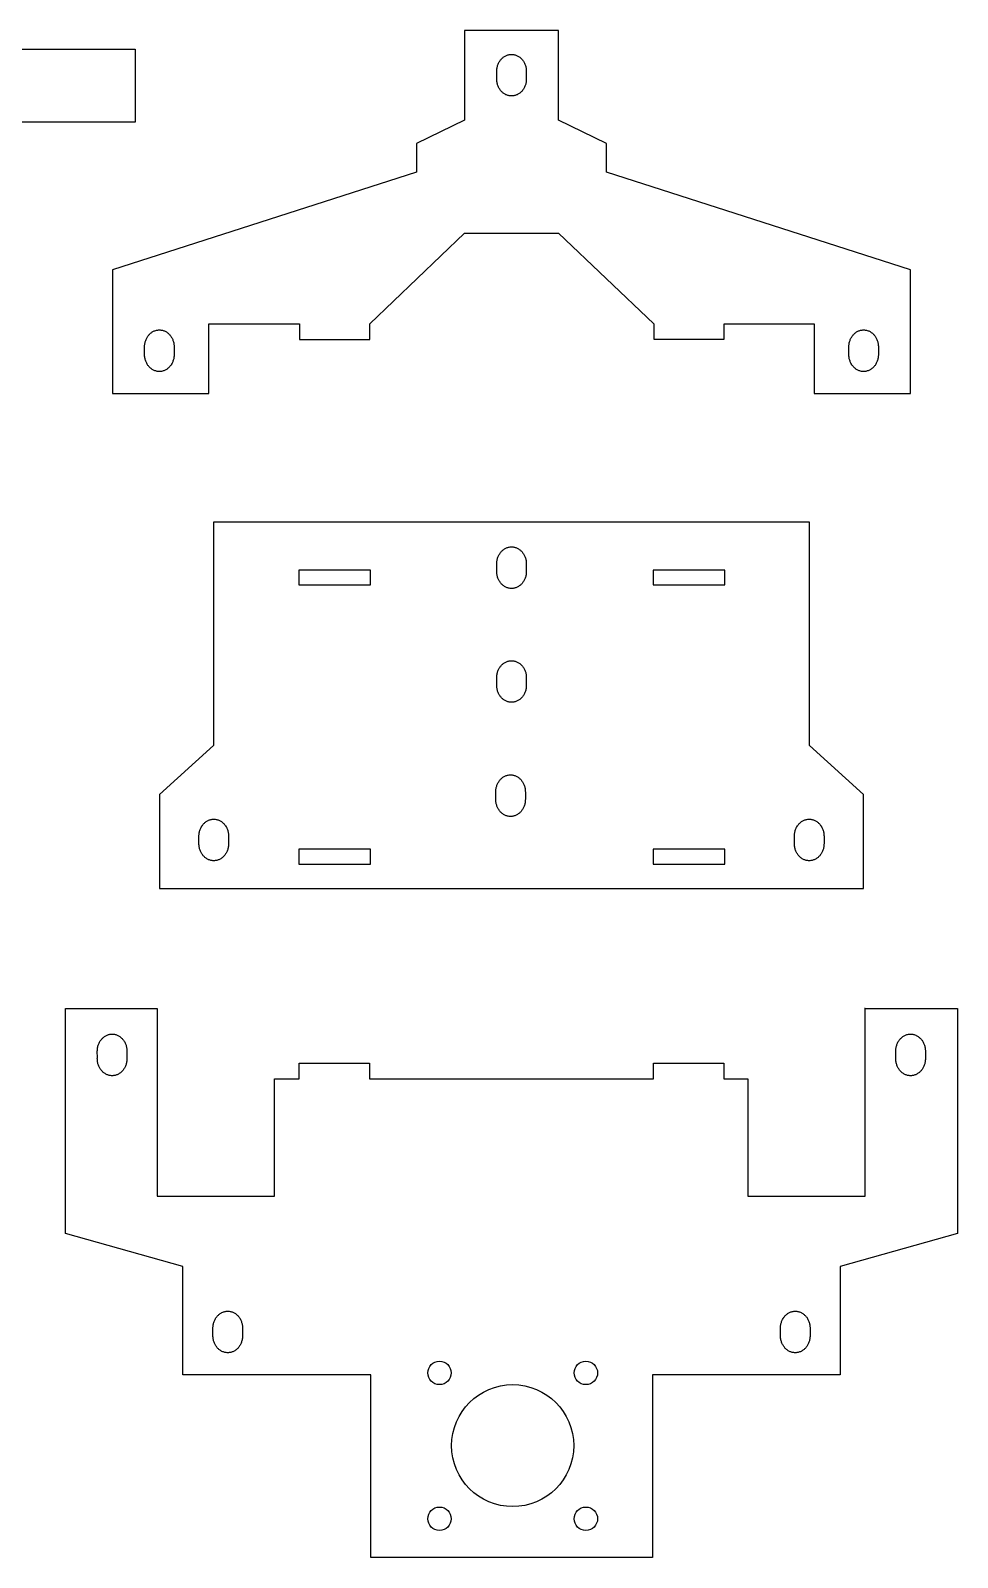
# Model space of a CAD drawing. Header units: millimetres. Extents: x 371 to 779, y 301 to 626.
# Drawn here: x 581.2 to 778.7, y 301 to 626.5 of the extents above; entities that cross this region are included whole.
import ezdxf

# ---------------------------------------------------------------- set-up
doc = ezdxf.new("R2010")
doc.units = ezdxf.units.MM
doc.header["$MEASUREMENT"] = 0
doc.layers.get('0').update_dxf_attribs({"linetype": 'CONTINUOUS'})
doc.layers.add('CAMADA_1', color=7, linetype='CONTINUOUS')

msp = doc.modelspace()

# ---------------------------------------------------------------- linework, layer by layer
msp.add_line((620.17, 521.73), (620.17, 494.5))
msp.add_lwpolyline([(523.5, 622.5), (603.5, 622.5), (603.5, 607), (523.5, 607)], close=True)
for centre, radius in [((668.32, 340.35), 2.5), ((699.5, 340.35), 2.5), ((683.91, 324.85), 13), ((668.32, 309.26), 2.5), ((699.5, 309.26), 2.5)]:
    msp.add_circle(centre, radius)
at = {"layer": 'CAMADA_1'}
for points in [[(748.17, 556.53), (748.17, 549.11), (768.67, 549.11), (768.67, 575.46), (768.67, 575.46), (703.93, 596.28), (703.92, 596.28), (703.92, 602.4), (693.67, 607.39), (693.67, 626.5), (673.67, 626.5), (673.67, 607.41), (663.42, 602.4), (663.42, 596.28), (663.41, 596.28), (598.67, 575.46), (598.67, 575.46), (598.67, 549.11), (619.17, 549.11), (619.17, 553.46), (619.17, 563.95), (638.47, 563.95), (638.47, 560.66), (653.47, 560.66), (653.47, 563.95), (673.67, 583.3), (693.67, 583.3), (713.97, 563.95), (713.97, 560.69), (728.97, 560.69), (728.97, 563.95), (748.17, 563.95)], [(680.52, 616.34), (680.52, 617.78), (680.52, 617.97), (680.54, 618.16), (680.56, 618.34), (680.58, 618.52), (680.62, 618.69), (680.66, 618.86), (680.71, 619.03), (680.77, 619.2), (680.83, 619.36), (680.9, 619.52), (680.98, 619.67), (681.06, 619.82), (681.15, 619.96), (681.24, 620.09), (681.34, 620.23), (681.44, 620.35), (681.55, 620.47), (681.67, 620.59), (681.79, 620.69), (681.91, 620.8), (682.04, 620.89), (682.17, 620.98), (682.3, 621.06), (682.44, 621.13), (682.59, 621.2), (682.73, 621.25), (682.88, 621.3), (683.04, 621.34), (683.19, 621.37), (683.35, 621.4), (683.51, 621.41), (683.67, 621.42), (683.83, 621.41), (683.99, 621.4), (684.15, 621.37), (684.31, 621.34), (684.46, 621.3), (684.61, 621.25), (684.75, 621.2), (684.9, 621.13), (685.04, 621.06), (685.17, 620.98), (685.3, 620.89), (685.43, 620.8), (685.55, 620.69), (685.67, 620.59), (685.79, 620.47), (685.9, 620.35), (686, 620.23), (686.1, 620.09), (686.19, 619.96), (686.28, 619.82), (686.36, 619.67), (686.44, 619.52), (686.51, 619.36), (686.57, 619.2), (686.63, 619.03), (686.68, 618.86), (686.72, 618.69), (686.76, 618.52), (686.78, 618.34), (686.8, 618.16), (686.82, 617.97), (686.82, 617.78), (686.82, 616.22), (686.82, 616.18), (686.82, 615.99), (686.8, 615.81), (686.78, 615.63), (686.76, 615.45), (686.72, 615.27), (686.68, 615.1), (686.63, 614.93), (686.57, 614.77), (686.51, 614.61), (686.44, 614.45), (686.36, 614.3), (686.28, 614.15), (686.19, 614.01), (686.1, 613.87), (686, 613.74), (685.9, 613.61), (685.79, 613.49), (685.67, 613.38), (685.55, 613.27), (685.43, 613.17), (685.3, 613.08), (685.17, 612.99), (685.04, 612.91), (684.9, 612.83), (684.75, 612.77), (684.61, 612.71), (684.46, 612.66), (684.31, 612.62), (684.15, 612.59), (683.99, 612.57), (683.83, 612.55), (683.67, 612.55), (683.51, 612.55), (683.35, 612.57), (683.19, 612.59), (683.04, 612.62), (682.88, 612.66), (682.73, 612.71), (682.59, 612.77), (682.44, 612.83), (682.3, 612.91), (682.17, 612.99), (682.04, 613.08), (681.91, 613.17), (681.79, 613.27), (681.67, 613.38), (681.55, 613.49), (681.44, 613.61), (681.34, 613.74), (681.24, 613.87), (681.15, 614.01), (681.06, 614.15), (680.98, 614.3), (680.9, 614.45), (680.83, 614.61), (680.77, 614.77), (680.71, 614.93), (680.66, 615.1), (680.62, 615.27), (680.58, 615.45), (680.56, 615.63), (680.54, 615.81), (680.52, 615.99), (680.52, 616.18)], [(605.49, 557.61), (605.49, 559.05), (605.49, 559.23), (605.5, 559.42), (605.52, 559.6), (605.55, 559.78), (605.58, 559.96), (605.63, 560.13), (605.68, 560.3), (605.73, 560.46), (605.8, 560.62), (605.87, 560.78), (605.94, 560.93), (606.02, 561.08), (606.11, 561.22), (606.2, 561.36), (606.3, 561.49), (606.41, 561.62), (606.52, 561.74), (606.63, 561.85), (606.75, 561.96), (606.87, 562.06), (607, 562.15), (607.13, 562.24), (607.27, 562.32), (607.41, 562.39), (607.55, 562.46), (607.7, 562.52), (607.85, 562.56), (608, 562.61), (608.16, 562.64), (608.31, 562.66), (608.47, 562.67), (608.64, 562.68), (608.8, 562.67), (608.96, 562.66), (609.12, 562.64), (609.27, 562.61), (609.42, 562.56), (609.57, 562.52), (609.72, 562.46), (609.86, 562.39), (610, 562.32), (610.14, 562.24), (610.27, 562.15), (610.4, 562.06), (610.52, 561.96), (610.64, 561.85), (610.75, 561.74), (610.86, 561.62), (610.97, 561.49), (611.07, 561.36), (611.16, 561.22), (611.25, 561.08), (611.33, 560.93), (611.41, 560.78), (611.48, 560.62), (611.54, 560.46), (611.59, 560.3), (611.64, 560.13), (611.69, 559.96), (611.72, 559.78), (611.75, 559.6), (611.77, 559.42), (611.78, 559.23), (611.79, 559.05), (611.79, 557.48), (611.79, 557.44), (611.78, 557.26), (611.77, 557.07), (611.75, 556.89), (611.72, 556.71), (611.69, 556.54), (611.64, 556.36), (611.59, 556.2), (611.54, 556.03), (611.48, 555.87), (611.41, 555.71), (611.33, 555.56), (611.25, 555.41), (611.16, 555.27), (611.07, 555.13), (610.97, 555), (610.86, 554.88), (610.75, 554.76), (610.64, 554.64), (610.52, 554.53), (610.4, 554.43), (610.27, 554.34), (610.14, 554.25), (610, 554.17), (609.86, 554.1), (609.72, 554.03), (609.57, 553.98), (609.42, 553.93), (609.27, 553.89), (609.12, 553.85), (608.96, 553.83), (608.8, 553.82), (608.64, 553.81), (608.47, 553.82), (608.31, 553.83), (608.16, 553.85), (608, 553.89), (607.85, 553.93), (607.7, 553.98), (607.55, 554.03), (607.41, 554.1), (607.27, 554.17), (607.13, 554.25), (607, 554.34), (606.87, 554.43), (606.75, 554.53), (606.63, 554.64), (606.52, 554.76), (606.41, 554.88), (606.3, 555), (606.2, 555.13), (606.11, 555.27), (606.02, 555.41), (605.94, 555.56), (605.87, 555.71), (605.8, 555.87), (605.73, 556.03), (605.68, 556.2), (605.63, 556.36), (605.58, 556.54), (605.55, 556.71), (605.52, 556.89), (605.5, 557.07), (605.49, 557.26), (605.49, 557.44)], [(755.53, 557.61), (755.53, 559.05), (755.53, 559.23), (755.55, 559.42), (755.57, 559.6), (755.59, 559.78), (755.63, 559.96), (755.67, 560.13), (755.72, 560.3), (755.78, 560.46), (755.84, 560.62), (755.91, 560.78), (755.99, 560.93), (756.07, 561.08), (756.16, 561.22), (756.25, 561.36), (756.35, 561.49), (756.45, 561.62), (756.56, 561.74), (756.68, 561.85), (756.79, 561.96), (756.92, 562.06), (757.05, 562.15), (757.18, 562.24), (757.31, 562.32), (757.45, 562.39), (757.6, 562.46), (757.74, 562.52), (757.89, 562.56), (758.04, 562.61), (758.2, 562.64), (758.36, 562.66), (758.52, 562.67), (758.68, 562.68), (758.84, 562.67), (759, 562.66), (759.16, 562.64), (759.31, 562.61), (759.47, 562.56), (759.62, 562.52), (759.76, 562.46), (759.91, 562.39), (760.05, 562.32), (760.18, 562.24), (760.31, 562.15), (760.44, 562.06), (760.56, 561.96), (760.68, 561.85), (760.8, 561.74), (760.91, 561.62), (761.01, 561.49), (761.11, 561.36), (761.2, 561.22), (761.29, 561.08), (761.37, 560.93), (761.45, 560.78), (761.52, 560.62), (761.58, 560.46), (761.64, 560.3), (761.69, 560.13), (761.73, 559.96), (761.77, 559.78), (761.79, 559.6), (761.81, 559.42), (761.83, 559.23), (761.83, 559.05), (761.83, 557.48), (761.83, 557.44), (761.83, 557.26), (761.81, 557.07), (761.79, 556.89), (761.77, 556.71), (761.73, 556.54), (761.69, 556.36), (761.64, 556.2), (761.58, 556.03), (761.52, 555.87), (761.45, 555.71), (761.37, 555.56), (761.29, 555.41), (761.2, 555.27), (761.11, 555.13), (761.01, 555), (760.91, 554.88), (760.8, 554.76), (760.68, 554.64), (760.56, 554.53), (760.44, 554.43), (760.31, 554.34), (760.18, 554.25), (760.05, 554.17), (759.91, 554.1), (759.76, 554.03), (759.62, 553.98), (759.47, 553.93), (759.31, 553.89), (759.16, 553.85), (759, 553.83), (758.84, 553.82), (758.68, 553.81), (758.52, 553.82), (758.36, 553.83), (758.2, 553.85), (758.04, 553.89), (757.89, 553.93), (757.74, 553.98), (757.6, 554.03), (757.45, 554.1), (757.31, 554.17), (757.18, 554.25), (757.05, 554.34), (756.92, 554.43), (756.79, 554.53), (756.68, 554.64), (756.56, 554.76), (756.45, 554.88), (756.35, 555), (756.25, 555.13), (756.16, 555.27), (756.07, 555.41), (755.99, 555.56), (755.91, 555.71), (755.84, 555.87), (755.78, 556.03), (755.72, 556.2), (755.67, 556.36), (755.63, 556.54), (755.59, 556.71), (755.57, 556.89), (755.55, 557.07), (755.53, 557.26), (755.53, 557.44)], [(656.05, 443.61), (711.05, 443.61), (758.67, 443.61), (758.67, 463.64), (747.17, 474.12), (747.17, 521.73), (620.17, 521.73), (620.17, 474.12), (608.67, 463.64), (608.67, 453.64), (608.67, 453.63), (608.67, 443.61)], [(680.52, 511.36), (680.52, 512.81), (680.52, 512.99), (680.54, 513.18), (680.56, 513.36), (680.58, 513.54), (680.62, 513.71), (680.66, 513.89), (680.71, 514.05), (680.77, 514.22), (680.83, 514.38), (680.9, 514.54), (680.98, 514.69), (681.06, 514.84), (681.15, 514.98), (681.24, 515.12), (681.34, 515.25), (681.44, 515.37), (681.55, 515.49), (681.67, 515.61), (681.79, 515.72), (681.91, 515.82), (682.04, 515.91), (682.17, 516), (682.3, 516.08), (682.44, 516.15), (682.59, 516.22), (682.73, 516.27), (682.88, 516.32), (683.04, 516.36), (683.19, 516.4), (683.35, 516.42), (683.51, 516.43), (683.67, 516.44), (683.83, 516.43), (683.99, 516.42), (684.15, 516.4), (684.31, 516.36), (684.46, 516.32), (684.61, 516.27), (684.75, 516.22), (684.9, 516.15), (685.04, 516.08), (685.17, 516), (685.3, 515.91), (685.43, 515.82), (685.55, 515.72), (685.67, 515.61), (685.79, 515.49), (685.9, 515.37), (686, 515.25), (686.1, 515.12), (686.19, 514.98), (686.28, 514.84), (686.36, 514.69), (686.44, 514.54), (686.51, 514.38), (686.57, 514.22), (686.63, 514.05), (686.68, 513.89), (686.72, 513.71), (686.76, 513.54), (686.78, 513.36), (686.8, 513.18), (686.82, 512.99), (686.82, 512.81), (686.82, 511.24), (686.82, 511.2), (686.82, 511.02), (686.8, 510.83), (686.78, 510.65), (686.76, 510.47), (686.72, 510.29), (686.68, 510.12), (686.63, 509.95), (686.57, 509.79), (686.51, 509.63), (686.44, 509.47), (686.36, 509.32), (686.28, 509.17), (686.19, 509.03), (686.1, 508.89), (686, 508.76), (685.9, 508.63), (685.79, 508.51), (685.67, 508.4), (685.55, 508.29), (685.43, 508.19), (685.3, 508.1), (685.17, 508.01), (685.04, 507.93), (684.9, 507.86), (684.75, 507.79), (684.61, 507.73), (684.46, 507.68), (684.31, 507.64), (684.15, 507.61), (683.99, 507.59), (683.83, 507.58), (683.67, 507.57), (683.51, 507.58), (683.35, 507.59), (683.19, 507.61), (683.04, 507.64), (682.88, 507.68), (682.73, 507.73), (682.59, 507.79), (682.44, 507.86), (682.3, 507.93), (682.17, 508.01), (682.04, 508.1), (681.91, 508.19), (681.79, 508.29), (681.67, 508.4), (681.55, 508.51), (681.44, 508.63), (681.34, 508.76), (681.24, 508.89), (681.15, 509.03), (681.06, 509.17), (680.98, 509.32), (680.9, 509.47), (680.83, 509.63), (680.77, 509.79), (680.71, 509.95), (680.66, 510.12), (680.62, 510.29), (680.58, 510.47), (680.56, 510.65), (680.54, 510.83), (680.52, 511.02), (680.52, 511.2)], [(638.32, 508.32), (653.62, 508.32), (653.62, 511.5), (638.32, 511.5)], [(713.82, 508.32), (729.12, 508.32), (729.12, 511.5), (713.82, 511.5)], [(680.52, 487.1), (680.52, 488.54), (680.52, 488.73), (680.54, 488.91), (680.56, 489.1), (680.58, 489.27), (680.62, 489.45), (680.66, 489.62), (680.71, 489.79), (680.77, 489.96), (680.83, 490.12), (680.9, 490.27), (680.98, 490.43), (681.06, 490.57), (681.15, 490.72), (681.24, 490.85), (681.34, 490.98), (681.44, 491.11), (681.55, 491.23), (681.67, 491.35), (681.79, 491.45), (681.91, 491.55), (682.04, 491.65), (682.17, 491.74), (682.3, 491.82), (682.44, 491.89), (682.59, 491.95), (682.73, 492.01), (682.88, 492.06), (683.04, 492.1), (683.19, 492.13), (683.35, 492.16), (683.51, 492.17), (683.67, 492.17), (683.83, 492.17), (683.99, 492.16), (684.15, 492.13), (684.31, 492.1), (684.46, 492.06), (684.61, 492.01), (684.75, 491.95), (684.9, 491.89), (685.04, 491.82), (685.17, 491.74), (685.3, 491.65), (685.43, 491.55), (685.55, 491.45), (685.67, 491.35), (685.79, 491.23), (685.9, 491.11), (686, 490.98), (686.1, 490.85), (686.19, 490.72), (686.28, 490.57), (686.36, 490.43), (686.44, 490.27), (686.51, 490.12), (686.57, 489.96), (686.63, 489.79), (686.68, 489.62), (686.72, 489.45), (686.76, 489.27), (686.78, 489.1), (686.8, 488.91), (686.82, 488.73), (686.82, 488.54), (686.82, 486.98), (686.82, 486.94), (686.82, 486.75), (686.8, 486.57), (686.78, 486.39), (686.76, 486.21), (686.72, 486.03), (686.68, 485.86), (686.63, 485.69), (686.57, 485.53), (686.51, 485.36), (686.44, 485.21), (686.36, 485.06), (686.28, 484.91), (686.19, 484.77), (686.1, 484.63), (686, 484.5), (685.9, 484.37), (685.79, 484.25), (685.67, 484.14), (685.55, 484.03), (685.43, 483.93), (685.3, 483.83), (685.17, 483.75), (685.04, 483.67), (684.9, 483.59), (684.75, 483.53), (684.61, 483.47), (684.46, 483.42), (684.31, 483.38), (684.15, 483.35), (683.99, 483.33), (683.83, 483.31), (683.67, 483.31), (683.51, 483.31), (683.35, 483.33), (683.19, 483.35), (683.04, 483.38), (682.88, 483.42), (682.73, 483.47), (682.59, 483.53), (682.44, 483.59), (682.3, 483.67), (682.17, 483.75), (682.04, 483.83), (681.91, 483.93), (681.79, 484.03), (681.67, 484.14), (681.55, 484.25), (681.44, 484.37), (681.34, 484.5), (681.24, 484.63), (681.15, 484.77), (681.06, 484.91), (680.98, 485.06), (680.9, 485.21), (680.83, 485.36), (680.77, 485.53), (680.71, 485.69), (680.66, 485.86), (680.62, 486.03), (680.58, 486.21), (680.56, 486.39), (680.54, 486.57), (680.52, 486.75), (680.52, 486.94)], [(680.31, 462.76), (680.31, 464.21), (680.31, 464.39), (680.32, 464.58), (680.34, 464.76), (680.37, 464.94), (680.41, 465.11), (680.45, 465.29), (680.5, 465.45), (680.56, 465.62), (680.62, 465.78), (680.69, 465.94), (680.76, 466.09), (680.85, 466.24), (680.93, 466.38), (681.03, 466.52), (681.13, 466.65), (681.23, 466.77), (681.34, 466.89), (681.45, 467.01), (681.57, 467.12), (681.7, 467.22), (681.82, 467.31), (681.96, 467.4), (682.09, 467.48), (682.23, 467.55), (682.37, 467.62), (682.52, 467.67), (682.67, 467.72), (682.82, 467.76), (682.98, 467.8), (683.14, 467.82), (683.3, 467.83), (683.46, 467.84), (683.62, 467.83), (683.78, 467.82), (683.94, 467.8), (684.09, 467.76), (684.24, 467.72), (684.39, 467.67), (684.54, 467.62), (684.68, 467.55), (684.82, 467.48), (684.96, 467.4), (685.09, 467.31), (685.22, 467.22), (685.34, 467.12), (685.46, 467.01), (685.58, 466.89), (685.69, 466.77), (685.79, 466.65), (685.89, 466.52), (685.98, 466.38), (686.07, 466.24), (686.15, 466.09), (686.23, 465.94), (686.3, 465.78), (686.36, 465.62), (686.42, 465.45), (686.47, 465.29), (686.51, 465.11), (686.54, 464.94), (686.57, 464.76), (686.59, 464.58), (686.6, 464.39), (686.61, 464.21), (686.61, 462.64), (686.61, 462.6), (686.6, 462.42), (686.59, 462.23), (686.57, 462.05), (686.54, 461.87), (686.51, 461.69), (686.47, 461.52), (686.42, 461.35), (686.36, 461.19), (686.3, 461.03), (686.23, 460.87), (686.15, 460.72), (686.07, 460.57), (685.98, 460.43), (685.89, 460.29), (685.79, 460.16), (685.69, 460.03), (685.58, 459.91), (685.46, 459.8), (685.34, 459.69), (685.22, 459.59), (685.09, 459.5), (684.96, 459.41), (684.82, 459.33), (684.68, 459.26), (684.54, 459.19), (684.39, 459.13), (684.24, 459.09), (684.09, 459.04), (683.94, 459.01), (683.78, 458.99), (683.62, 458.98), (683.46, 458.97), (683.3, 458.98), (683.14, 458.99), (682.98, 459.01), (682.82, 459.04), (682.67, 459.09), (682.52, 459.13), (682.37, 459.19), (682.23, 459.26), (682.09, 459.33), (681.96, 459.41), (681.82, 459.5), (681.7, 459.59), (681.57, 459.69), (681.45, 459.8), (681.34, 459.91), (681.23, 460.03), (681.13, 460.16), (681.03, 460.29), (680.93, 460.43), (680.85, 460.57), (680.76, 460.72), (680.69, 460.87), (680.62, 461.03), (680.56, 461.19), (680.5, 461.35), (680.45, 461.52), (680.41, 461.69), (680.37, 461.87), (680.34, 462.05), (680.32, 462.23), (680.31, 462.42), (680.31, 462.6)], [(617.08, 453.32), (617.08, 454.76), (617.08, 454.95), (617.09, 455.14), (617.11, 455.32), (617.14, 455.5), (617.18, 455.67), (617.22, 455.84), (617.27, 456.01), (617.32, 456.18), (617.39, 456.34), (617.46, 456.5), (617.53, 456.65), (617.61, 456.79), (617.7, 456.94), (617.8, 457.07), (617.9, 457.21), (618, 457.33), (618.11, 457.45), (618.22, 457.57), (618.34, 457.67), (618.47, 457.78), (618.59, 457.87), (618.73, 457.96), (618.86, 458.04), (619, 458.11), (619.14, 458.18), (619.29, 458.23), (619.44, 458.28), (619.59, 458.32), (619.75, 458.35), (619.9, 458.38), (620.06, 458.39), (620.23, 458.4), (620.39, 458.39), (620.55, 458.38), (620.71, 458.35), (620.86, 458.32), (621.01, 458.28), (621.16, 458.23), (621.31, 458.18), (621.45, 458.11), (621.59, 458.04), (621.73, 457.96), (621.86, 457.87), (621.99, 457.78), (622.11, 457.67), (622.23, 457.57), (622.34, 457.45), (622.45, 457.33), (622.56, 457.21), (622.66, 457.07), (622.75, 456.94), (622.84, 456.79), (622.92, 456.65), (623, 456.5), (623.07, 456.34), (623.13, 456.18), (623.19, 456.01), (623.24, 455.84), (623.28, 455.67), (623.31, 455.5), (623.34, 455.32), (623.36, 455.14), (623.37, 454.95), (623.38, 454.76), (623.38, 453.2), (623.38, 453.16), (623.37, 452.97), (623.36, 452.79), (623.34, 452.61), (623.31, 452.43), (623.28, 452.25), (623.24, 452.08), (623.19, 451.91), (623.13, 451.75), (623.07, 451.59), (623, 451.43), (622.92, 451.28), (622.84, 451.13), (622.75, 450.99), (622.66, 450.85), (622.56, 450.72), (622.45, 450.59), (622.34, 450.47), (622.23, 450.36), (622.11, 450.25), (621.99, 450.15), (621.86, 450.05), (621.73, 449.97), (621.59, 449.89), (621.45, 449.81), (621.31, 449.75), (621.16, 449.69), (621.01, 449.64), (620.86, 449.6), (620.71, 449.57), (620.55, 449.55), (620.39, 449.53), (620.23, 449.53), (620.06, 449.53), (619.9, 449.55), (619.75, 449.57), (619.59, 449.6), (619.44, 449.64), (619.29, 449.69), (619.14, 449.75), (619, 449.81), (618.86, 449.89), (618.73, 449.97), (618.59, 450.05), (618.47, 450.15), (618.34, 450.25), (618.22, 450.36), (618.11, 450.47), (618, 450.59), (617.9, 450.72), (617.8, 450.85), (617.7, 450.99), (617.61, 451.13), (617.53, 451.28), (617.46, 451.43), (617.39, 451.59), (617.32, 451.75), (617.27, 451.91), (617.22, 452.08), (617.18, 452.25), (617.14, 452.43), (617.11, 452.61), (617.09, 452.79), (617.08, 452.97), (617.08, 453.16)], [(617.08, 453.32), (617.08, 454.76), (617.08, 454.95), (617.09, 455.14), (617.11, 455.32), (617.14, 455.5), (617.18, 455.67), (617.22, 455.84), (617.27, 456.01), (617.32, 456.18), (617.39, 456.34), (617.46, 456.5), (617.53, 456.65), (617.61, 456.79), (617.7, 456.94), (617.8, 457.07), (617.9, 457.21), (618, 457.33), (618.11, 457.45), (618.22, 457.57), (618.34, 457.67), (618.47, 457.78), (618.59, 457.87), (618.73, 457.96), (618.86, 458.04), (619, 458.11), (619.14, 458.18), (619.29, 458.23), (619.44, 458.28), (619.59, 458.32), (619.75, 458.35), (619.9, 458.38), (620.06, 458.39), (620.23, 458.4), (620.39, 458.39), (620.55, 458.38), (620.71, 458.35), (620.86, 458.32), (621.01, 458.28), (621.16, 458.23), (621.31, 458.18), (621.45, 458.11), (621.59, 458.04), (621.73, 457.96), (621.86, 457.87), (621.99, 457.78), (622.11, 457.67), (622.23, 457.57), (622.34, 457.45), (622.45, 457.33), (622.56, 457.21), (622.66, 457.07), (622.75, 456.94), (622.84, 456.79), (622.92, 456.65), (623, 456.5), (623.07, 456.34), (623.13, 456.18), (623.19, 456.01), (623.24, 455.84), (623.28, 455.67), (623.31, 455.5), (623.34, 455.32), (623.36, 455.14), (623.37, 454.95), (623.38, 454.76), (623.38, 453.2), (623.38, 453.16), (623.37, 452.97), (623.36, 452.79), (623.34, 452.61), (623.31, 452.43), (623.28, 452.25), (623.24, 452.08), (623.19, 451.91), (623.13, 451.75), (623.07, 451.59), (623, 451.43), (622.92, 451.28), (622.84, 451.13), (622.75, 450.99), (622.66, 450.85), (622.56, 450.72), (622.45, 450.59), (622.34, 450.47), (622.23, 450.36), (622.11, 450.25), (621.99, 450.15), (621.86, 450.05), (621.73, 449.97), (621.59, 449.89), (621.45, 449.81), (621.31, 449.75), (621.16, 449.69), (621.01, 449.64), (620.86, 449.6), (620.71, 449.57), (620.55, 449.55), (620.39, 449.53), (620.23, 449.53), (620.06, 449.53), (619.9, 449.55), (619.75, 449.57), (619.59, 449.6), (619.44, 449.64), (619.29, 449.69), (619.14, 449.75), (619, 449.81), (618.86, 449.89), (618.73, 449.97), (618.59, 450.05), (618.47, 450.15), (618.34, 450.25), (618.22, 450.36), (618.11, 450.47), (618, 450.59), (617.9, 450.72), (617.8, 450.85), (617.7, 450.99), (617.61, 451.13), (617.53, 451.28), (617.46, 451.43), (617.39, 451.59), (617.32, 451.75), (617.27, 451.91), (617.22, 452.08), (617.18, 452.25), (617.14, 452.43), (617.11, 452.61), (617.09, 452.79), (617.08, 452.97), (617.08, 453.16)], [(743.94, 453.32), (743.94, 454.76), (743.94, 454.95), (743.95, 455.14), (743.97, 455.32), (744, 455.5), (744.04, 455.67), (744.08, 455.84), (744.13, 456.01), (744.19, 456.18), (744.25, 456.34), (744.32, 456.5), (744.39, 456.65), (744.48, 456.79), (744.56, 456.94), (744.66, 457.07), (744.76, 457.21), (744.86, 457.33), (744.97, 457.45), (745.08, 457.57), (745.2, 457.67), (745.33, 457.78), (745.45, 457.87), (745.59, 457.96), (745.72, 458.04), (745.86, 458.11), (746.01, 458.18), (746.15, 458.23), (746.3, 458.28), (746.45, 458.32), (746.61, 458.35), (746.77, 458.38), (746.93, 458.39), (747.09, 458.4), (747.25, 458.39), (747.41, 458.38), (747.57, 458.35), (747.72, 458.32), (747.88, 458.28), (748.03, 458.23), (748.17, 458.18), (748.31, 458.11), (748.45, 458.04), (748.59, 457.96), (748.72, 457.87), (748.85, 457.78), (748.97, 457.67), (749.09, 457.57), (749.21, 457.45), (749.32, 457.33), (749.42, 457.21), (749.52, 457.07), (749.61, 456.94), (749.7, 456.79), (749.78, 456.65), (749.86, 456.5), (749.93, 456.34), (749.99, 456.18), (750.05, 456.01), (750.1, 455.84), (750.14, 455.67), (750.17, 455.5), (750.2, 455.32), (750.22, 455.14), (750.23, 454.95), (750.24, 454.76), (750.24, 453.2), (750.24, 453.16), (750.23, 452.97), (750.22, 452.79), (750.2, 452.61), (750.17, 452.43), (750.14, 452.25), (750.1, 452.08), (750.05, 451.91), (749.99, 451.75), (749.93, 451.59), (749.86, 451.43), (749.78, 451.28), (749.7, 451.13), (749.61, 450.99), (749.52, 450.85), (749.42, 450.72), (749.32, 450.59), (749.21, 450.47), (749.09, 450.36), (748.97, 450.25), (748.85, 450.15), (748.72, 450.05), (748.59, 449.97), (748.45, 449.89), (748.31, 449.81), (748.17, 449.75), (748.03, 449.69), (747.88, 449.64), (747.72, 449.6), (747.57, 449.57), (747.41, 449.55), (747.25, 449.53), (747.09, 449.53), (746.93, 449.53), (746.77, 449.55), (746.61, 449.57), (746.45, 449.6), (746.3, 449.64), (746.15, 449.69), (746.01, 449.75), (745.86, 449.81), (745.72, 449.89), (745.59, 449.97), (745.45, 450.05), (745.33, 450.15), (745.2, 450.25), (745.08, 450.36), (744.97, 450.47), (744.86, 450.59), (744.76, 450.72), (744.66, 450.85), (744.56, 450.99), (744.48, 451.13), (744.39, 451.28), (744.32, 451.43), (744.25, 451.59), (744.19, 451.75), (744.13, 451.91), (744.08, 452.08), (744.04, 452.25), (744, 452.43), (743.97, 452.61), (743.95, 452.79), (743.94, 452.97), (743.94, 453.16)], [(758.67, 453.63), (758.67, 453.64)], [(638.32, 448.82), (653.62, 448.82), (653.62, 452), (638.32, 452)], [(713.82, 448.82), (729.12, 448.82), (729.12, 452), (713.82, 452)], [(758.87, 418), (778.67, 418), (778.67, 370.05), (753.67, 363.05), (753.67, 339.97), (713.67, 339.97), (713.67, 305.01), (713.67, 301.01), (653.67, 301.01), (653.67, 305.01), (653.67, 339.97), (613.67, 339.97), (613.67, 363.05), (588.67, 370.05), (588.67, 418), (608.17, 418), (608.17, 418), (608.17, 378), (633.17, 378), (633.17, 403.03), (638.42, 403.03), (638.42, 404.7), (638.42, 406.38), (653.42, 406.38), (653.42, 403.03), (713.92, 403.03), (713.92, 406.38), (728.92, 406.38), (728.92, 403.03), (734.02, 403.03), (734.02, 378), (759.02, 378), (759.02, 418)], [(595.43, 407.5), (595.42, 408.94), (595.43, 409.13), (595.44, 409.31), (595.46, 409.49), (595.49, 409.67), (595.52, 409.85), (595.56, 410.02), (595.61, 410.19), (595.67, 410.35), (595.73, 410.51), (595.8, 410.67), (595.88, 410.82), (595.96, 410.97), (596.05, 411.11), (596.14, 411.25), (596.24, 411.38), (596.35, 411.51), (596.45, 411.63), (596.57, 411.74), (596.69, 411.85), (596.81, 411.95), (596.94, 412.04), (597.07, 412.13), (597.21, 412.21), (597.35, 412.28), (597.49, 412.35), (597.64, 412.41), (597.79, 412.46), (597.94, 412.5), (598.09, 412.53), (598.25, 412.55), (598.41, 412.57), (598.57, 412.57), (598.73, 412.57), (598.89, 412.55), (599.05, 412.53), (599.21, 412.5), (599.36, 412.46), (599.51, 412.41), (599.66, 412.35), (599.8, 412.28), (599.94, 412.21), (600.07, 412.13), (600.21, 412.04), (600.33, 411.95), (600.46, 411.85), (600.58, 411.74), (600.69, 411.63), (600.8, 411.51), (600.9, 411.38), (601, 411.25), (601.1, 411.11), (601.18, 410.97), (601.27, 410.82), (601.34, 410.67), (601.41, 410.51), (601.47, 410.35), (601.53, 410.19), (601.58, 410.02), (601.62, 409.85), (601.66, 409.67), (601.69, 409.49), (601.71, 409.31), (601.72, 409.13), (601.72, 408.94), (601.72, 407.37), (601.72, 407.33), (601.72, 407.15), (601.71, 406.96), (601.69, 406.78), (601.66, 406.6), (601.62, 406.43), (601.58, 406.26), (601.53, 406.09), (601.47, 405.92), (601.41, 405.76), (601.34, 405.6), (601.27, 405.45), (601.18, 405.3), (601.1, 405.16), (601, 405.02), (600.9, 404.89), (600.8, 404.77), (600.69, 404.65), (600.58, 404.53), (600.46, 404.42), (600.33, 404.32), (600.21, 404.23), (600.07, 404.14), (599.94, 404.06), (599.8, 403.99), (599.66, 403.92), (599.51, 403.87), (599.36, 403.82), (599.21, 403.78), (599.05, 403.75), (598.89, 403.72), (598.73, 403.71), (598.57, 403.7), (598.41, 403.71), (598.25, 403.72), (598.09, 403.75), (597.94, 403.78), (597.79, 403.82), (597.64, 403.87), (597.49, 403.92), (597.35, 403.99), (597.21, 404.06), (597.07, 404.14), (596.94, 404.23), (596.81, 404.32), (596.69, 404.42), (596.57, 404.53), (596.45, 404.65), (596.35, 404.77), (596.24, 404.89), (596.14, 405.02), (596.05, 405.16), (595.96, 405.3), (595.88, 405.45), (595.8, 405.6), (595.73, 405.76), (595.67, 405.92), (595.61, 406.09), (595.56, 406.26), (595.52, 406.43), (595.49, 406.6), (595.46, 406.78), (595.44, 406.96), (595.43, 407.15), (595.42, 407.33)], [(765.54, 407.5), (765.53, 408.94), (765.54, 409.13), (765.55, 409.31), (765.57, 409.49), (765.6, 409.67), (765.63, 409.85), (765.68, 410.02), (765.73, 410.19), (765.78, 410.35), (765.85, 410.51), (765.91, 410.67), (765.99, 410.82), (766.07, 410.97), (766.16, 411.11), (766.25, 411.25), (766.35, 411.38), (766.46, 411.51), (766.57, 411.63), (766.68, 411.74), (766.8, 411.85), (766.92, 411.95), (767.05, 412.04), (767.18, 412.13), (767.32, 412.21), (767.46, 412.28), (767.6, 412.35), (767.75, 412.41), (767.9, 412.46), (768.05, 412.5), (768.21, 412.53), (768.36, 412.55), (768.52, 412.57), (768.68, 412.57), (768.85, 412.57), (769.01, 412.55), (769.16, 412.53), (769.32, 412.5), (769.47, 412.46), (769.62, 412.41), (769.77, 412.35), (769.91, 412.28), (770.05, 412.21), (770.19, 412.13), (770.32, 412.04), (770.45, 411.95), (770.57, 411.85), (770.69, 411.74), (770.8, 411.63), (770.91, 411.51), (771.02, 411.38), (771.12, 411.25), (771.21, 411.11), (771.3, 410.97), (771.38, 410.82), (771.45, 410.67), (771.52, 410.51), (771.59, 410.35), (771.64, 410.19), (771.69, 410.02), (771.74, 409.85), (771.77, 409.67), (771.8, 409.49), (771.82, 409.31), (771.83, 409.13), (771.83, 408.94), (771.83, 407.37), (771.83, 407.33), (771.83, 407.15), (771.82, 406.96), (771.8, 406.78), (771.77, 406.6), (771.74, 406.43), (771.69, 406.26), (771.64, 406.09), (771.59, 405.92), (771.52, 405.76), (771.45, 405.6), (771.38, 405.45), (771.3, 405.3), (771.21, 405.16), (771.12, 405.02), (771.02, 404.89), (770.91, 404.77), (770.8, 404.65), (770.69, 404.53), (770.57, 404.42), (770.45, 404.32), (770.32, 404.23), (770.19, 404.14), (770.05, 404.06), (769.91, 403.99), (769.77, 403.92), (769.62, 403.87), (769.47, 403.82), (769.32, 403.78), (769.16, 403.75), (769.01, 403.72), (768.85, 403.71), (768.68, 403.7), (768.52, 403.71), (768.36, 403.72), (768.21, 403.75), (768.05, 403.78), (767.9, 403.82), (767.75, 403.87), (767.6, 403.92), (767.46, 403.99), (767.32, 404.06), (767.18, 404.14), (767.05, 404.23), (766.92, 404.32), (766.8, 404.42), (766.68, 404.53), (766.57, 404.65), (766.46, 404.77), (766.35, 404.89), (766.25, 405.02), (766.16, 405.16), (766.07, 405.3), (765.99, 405.45), (765.91, 405.6), (765.85, 405.76), (765.78, 405.92), (765.73, 406.09), (765.68, 406.26), (765.63, 406.43), (765.6, 406.6), (765.57, 406.78), (765.55, 406.96), (765.54, 407.15), (765.53, 407.33)], [(620.06, 348.44), (620.06, 349.89), (620.06, 350.07), (620.08, 350.26), (620.1, 350.44), (620.12, 350.62), (620.16, 350.79), (620.2, 350.97), (620.25, 351.13), (620.31, 351.3), (620.37, 351.46), (620.44, 351.62), (620.52, 351.77), (620.6, 351.92), (620.69, 352.06), (620.78, 352.2), (620.88, 352.33), (620.98, 352.45), (621.09, 352.57), (621.21, 352.69), (621.33, 352.8), (621.45, 352.9), (621.58, 352.99), (621.71, 353.08), (621.84, 353.16), (621.98, 353.23), (622.13, 353.3), (622.27, 353.35), (622.42, 353.4), (622.58, 353.44), (622.73, 353.47), (622.89, 353.5), (623.05, 353.51), (623.21, 353.52), (623.37, 353.51), (623.53, 353.5), (623.69, 353.47), (623.85, 353.44), (624, 353.4), (624.15, 353.35), (624.29, 353.3), (624.44, 353.23), (624.58, 353.16), (624.71, 353.08), (624.84, 352.99), (624.97, 352.9), (625.09, 352.8), (625.21, 352.69), (625.33, 352.57), (625.44, 352.45), (625.54, 352.33), (625.64, 352.2), (625.73, 352.06), (625.82, 351.92), (625.9, 351.77), (625.98, 351.62), (626.05, 351.46), (626.11, 351.3), (626.17, 351.13), (626.22, 350.97), (626.26, 350.79), (626.3, 350.62), (626.32, 350.44), (626.34, 350.26), (626.36, 350.07), (626.36, 349.89), (626.36, 348.32), (626.36, 348.28), (626.36, 348.09), (626.34, 347.91), (626.32, 347.73), (626.3, 347.55), (626.26, 347.37), (626.22, 347.2), (626.17, 347.03), (626.11, 346.87), (626.05, 346.71), (625.98, 346.55), (625.9, 346.4), (625.82, 346.25), (625.73, 346.11), (625.64, 345.97), (625.54, 345.84), (625.44, 345.71), (625.33, 345.59), (625.21, 345.48), (625.09, 345.37), (624.97, 345.27), (624.84, 345.18), (624.71, 345.09), (624.58, 345.01), (624.44, 344.94), (624.29, 344.87), (624.15, 344.81), (624, 344.76), (623.85, 344.72), (623.69, 344.69), (623.53, 344.67), (623.37, 344.65), (623.21, 344.65), (623.05, 344.65), (622.89, 344.67), (622.73, 344.69), (622.58, 344.72), (622.42, 344.76), (622.27, 344.81), (622.13, 344.87), (621.98, 344.94), (621.84, 345.01), (621.71, 345.09), (621.58, 345.18), (621.45, 345.27), (621.33, 345.37), (621.21, 345.48), (621.09, 345.59), (620.98, 345.71), (620.88, 345.84), (620.78, 345.97), (620.69, 346.11), (620.6, 346.25), (620.52, 346.4), (620.44, 346.55), (620.37, 346.71), (620.31, 346.87), (620.25, 347.03), (620.2, 347.2), (620.16, 347.37), (620.12, 347.55), (620.1, 347.73), (620.08, 347.91), (620.06, 348.09), (620.06, 348.28)], [(740.97, 348.44), (740.97, 349.89), (740.97, 350.07), (740.98, 350.26), (741, 350.44), (741.03, 350.62), (741.07, 350.79), (741.11, 350.97), (741.16, 351.13), (741.21, 351.3), (741.28, 351.46), (741.35, 351.62), (741.42, 351.77), (741.51, 351.92), (741.59, 352.06), (741.69, 352.2), (741.79, 352.33), (741.89, 352.45), (742, 352.57), (742.11, 352.69), (742.23, 352.8), (742.36, 352.9), (742.48, 352.99), (742.62, 353.08), (742.75, 353.16), (742.89, 353.23), (743.03, 353.3), (743.18, 353.35), (743.33, 353.4), (743.48, 353.44), (743.64, 353.47), (743.8, 353.5), (743.96, 353.51), (744.12, 353.52), (744.28, 353.51), (744.44, 353.5), (744.6, 353.47), (744.75, 353.44), (744.9, 353.4), (745.05, 353.35), (745.2, 353.3), (745.34, 353.23), (745.48, 353.16), (745.62, 353.08), (745.75, 352.99), (745.88, 352.9), (746, 352.8), (746.12, 352.69), (746.24, 352.57), (746.34, 352.45), (746.45, 352.33), (746.55, 352.2), (746.64, 352.06), (746.73, 351.92), (746.81, 351.77), (746.89, 351.62), (746.96, 351.46), (747.02, 351.3), (747.08, 351.13), (747.13, 350.97), (747.17, 350.79), (747.2, 350.62), (747.23, 350.44), (747.25, 350.26), (747.26, 350.07), (747.27, 349.89), (747.27, 348.32), (747.27, 348.28), (747.26, 348.09), (747.25, 347.91), (747.23, 347.73), (747.2, 347.55), (747.17, 347.37), (747.13, 347.2), (747.08, 347.03), (747.02, 346.87), (746.96, 346.71), (746.89, 346.55), (746.81, 346.4), (746.73, 346.25), (746.64, 346.11), (746.55, 345.97), (746.45, 345.84), (746.34, 345.71), (746.24, 345.59), (746.12, 345.48), (746, 345.37), (745.88, 345.27), (745.75, 345.18), (745.62, 345.09), (745.48, 345.01), (745.34, 344.94), (745.2, 344.87), (745.05, 344.81), (744.9, 344.76), (744.75, 344.72), (744.6, 344.69), (744.44, 344.67), (744.28, 344.65), (744.12, 344.65), (743.96, 344.65), (743.8, 344.67), (743.64, 344.69), (743.48, 344.72), (743.33, 344.76), (743.18, 344.81), (743.03, 344.87), (742.89, 344.94), (742.75, 345.01), (742.62, 345.09), (742.48, 345.18), (742.36, 345.27), (742.23, 345.37), (742.11, 345.48), (742, 345.59), (741.89, 345.71), (741.79, 345.84), (741.69, 345.97), (741.59, 346.11), (741.51, 346.25), (741.42, 346.4), (741.35, 346.55), (741.28, 346.71), (741.21, 346.87), (741.16, 347.03), (741.11, 347.2), (741.07, 347.37), (741.03, 347.55), (741, 347.73), (740.98, 347.91), (740.97, 348.09), (740.97, 348.28)]]:
    msp.add_lwpolyline(points, close=True, dxfattribs=at)

doc.saveas('drawing.dxf')
